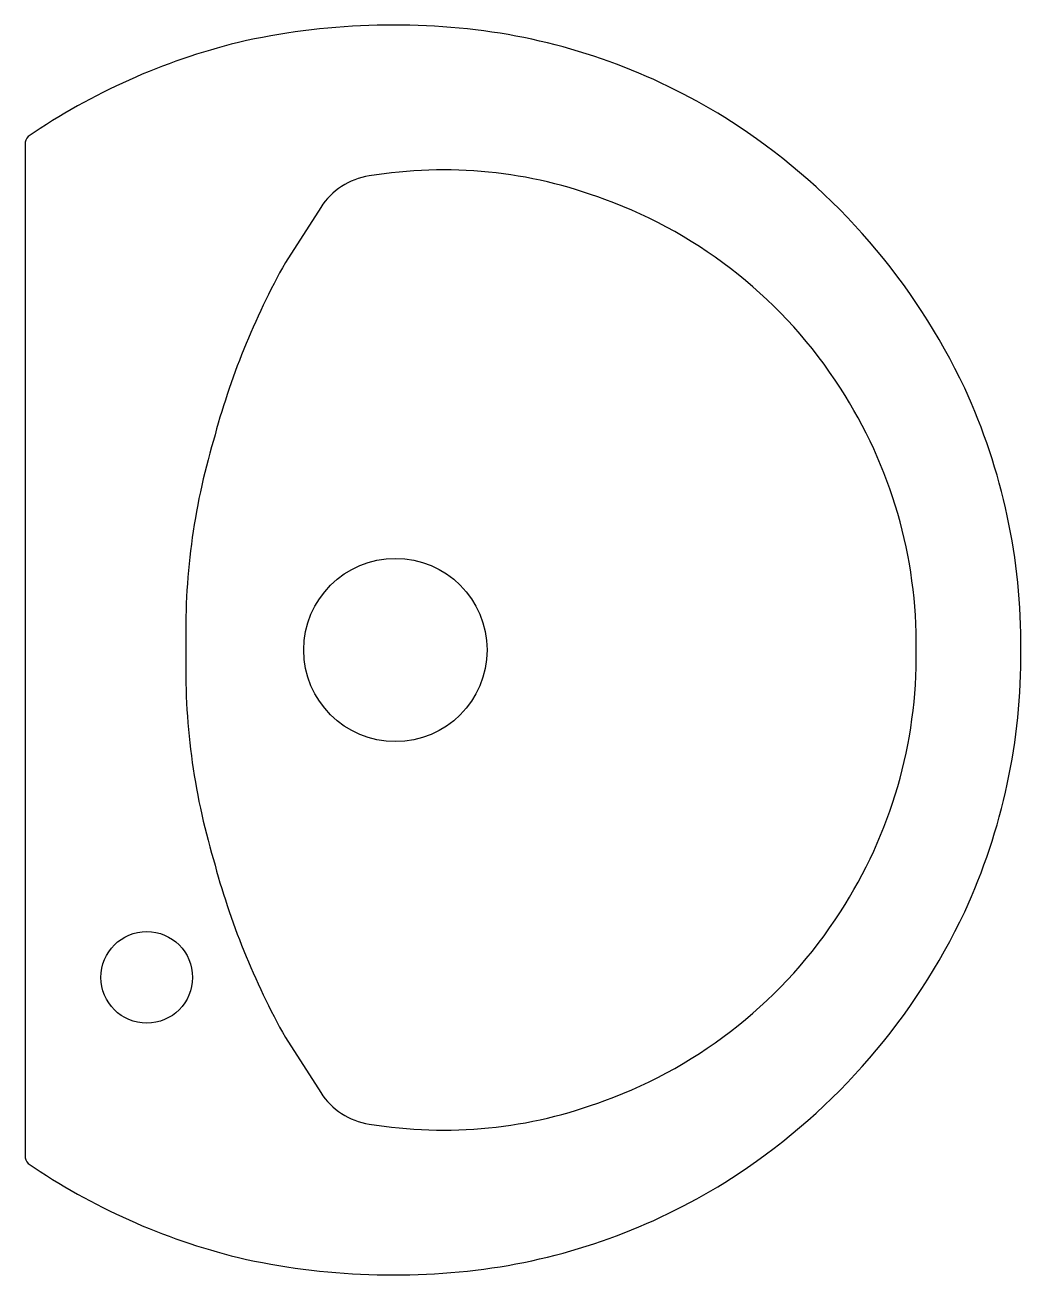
# Model space of a CAD drawing. Header units: millimetres. Extents: x -2918.302 to -2917.998, y 2972.554 to 2972.935.
import ezdxf

# ---------------------------------------------------------------- set-up
doc = ezdxf.new("R2010")
doc.units = ezdxf.units.MM
doc.header["$LTSCALE"] = 10
doc.layers.add('banheiro_louças', color=2, linetype='Continuous')

msp = doc.modelspace()

# ---------------------------------------------------------------- linework, layer by layer
at = {"layer": 'banheiro_louças'}
for p, q in [((-2918.302065921388, 2972.898914811411), (-2918.302065921388, 2972.590118822743)), ((-2918.211665921388, 2972.879716817077), (-2918.222465921388, 2972.862916817076)), ((-2918.222465921388, 2972.626116817077), (-2918.211665921388, 2972.609316817077))]:
    msp.add_line(p, q, dxfattribs=at)
at = {"layer": 'banheiro_louças', "color": 1}
msp.add_circle((-2918.188865921388, 2972.744516817077), 0.02799999999997454, dxfattribs=at)
at = {"layer": 'banheiro_louças'}
msp.add_circle((-2918.264865921388, 2972.644516817077), 0.01399999999998727, dxfattribs=at)
for centre, radius, start, end in [((-2918.18955497402, 2972.722632606551), 0.2128098290928867, 81.16399154059593, 102.8450765232206), ((-2918.189334572356, 2972.737719070285), 0.1981820428578002, 103.8769089825867, 124.3235664050501), ((-2918.187101051129, 2972.747905639432), 0.1874654606156689, 56.65891980892602, 80.71858334009545), ((-2918.192923251804, 2972.740426226267), 0.196915312704287, 25.27981723390813, 56.439793629992), ((-2918.298964934267, 2972.899116723801), 0.003107553658390232, 132.958788381339, 183.7254009344202), ((-2918.193874276062, 2972.868496363865), 0.02103428662199134, 98.17673877077205, 147.762069035684), ((-2918.174132588055, 2972.75305015041), 0.1381499507377914, 69.10740055677157, 99.47141316891722), ((-2918.173895486606, 2972.747029860555), 0.1437093736945336, 32.62865734426062, 70.0517261480067), ((-2918.018376057546, 2972.74873194567), 0.2338607649466697, 150.7737155338341, 165.1883097658013), ((-2918.173578421388, 2972.746146192077), 0.1439217235830052, 359.3513258261057, 32.99299220532629), ((-2918.185918095302, 2972.745891599685), 0.188257193780592, 359.5815833658169, 24.6861769751185), ((-2918.049650536773, 2972.750396047846), 0.2033004129330319, 163.3881756119301, 181.6571637751681), ((-2918.049650536773, 2972.738637586308), 0.203300412933032, 178.3428362248318, 196.6118243880699), ((-2918.173578421388, 2972.742887442077), 0.1439217235830051, 327.0070077946737, 0.648674173894319), ((-2918.185918095302, 2972.743142034468), 0.1882571937805919, 335.3138230248816, 0.4184166341830142), ((-2918.018376057546, 2972.740301688484), 0.2338607649466697, 194.8116902341987, 209.2262844661659), ((-2918.173895486606, 2972.742003773598), 0.1437093736945336, 289.9482738519932, 327.3713426557394), ((-2918.192923251804, 2972.748607407887), 0.1969153127042869, 303.5602063700079, 334.7201827660919), ((-2918.193874276062, 2972.620537270288), 0.02103428662199134, 212.237930964316, 261.823261229228), ((-2918.174132588055, 2972.735983483743), 0.1381499507377914, 260.5285868310828, 290.8925994432284), ((-2918.298964934267, 2972.589916910352), 0.003107553658390234, 176.2745990655798, 227.041211618661), ((-2918.189334572356, 2972.751314563869), 0.1981820428578002, 235.6764335949499, 256.1230910174133), ((-2918.187101051129, 2972.741127994721), 0.1874654606156689, 279.2814166599045, 303.3410801910739), ((-2918.18955497402, 2972.766401027603), 0.2128098290928867, 257.1549234767794, 278.8360084594041)]:
    msp.add_arc(centre, radius, start, end, dxfattribs=at)

doc.saveas('drawing.dxf')
